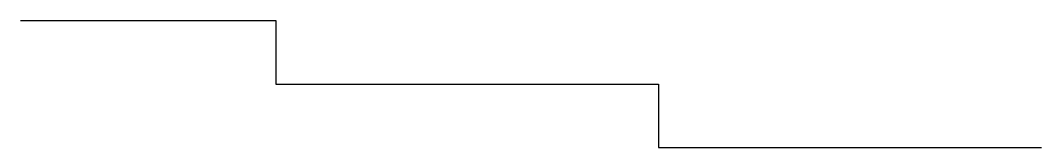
# Model space of a CAD drawing. Header units: millimetres. Extents: x 0 to 80, y 10 to 20.
import ezdxf

# ---------------------------------------------------------------- set-up
doc = ezdxf.new("R2010")
doc.units = ezdxf.units.MM

msp = doc.modelspace()

# ---------------------------------------------------------------- linework, layer by layer
at = {"layer": 'PROFILE'}
for p, q in [((0, 20), (20, 20)), ((20, 20), (20, 15)), ((20, 15), (50, 15)), ((50, 15), (50, 10)), ((50, 10), (80, 10))]:
    msp.add_line(p, q, dxfattribs=at)

doc.saveas('drawing.dxf')
